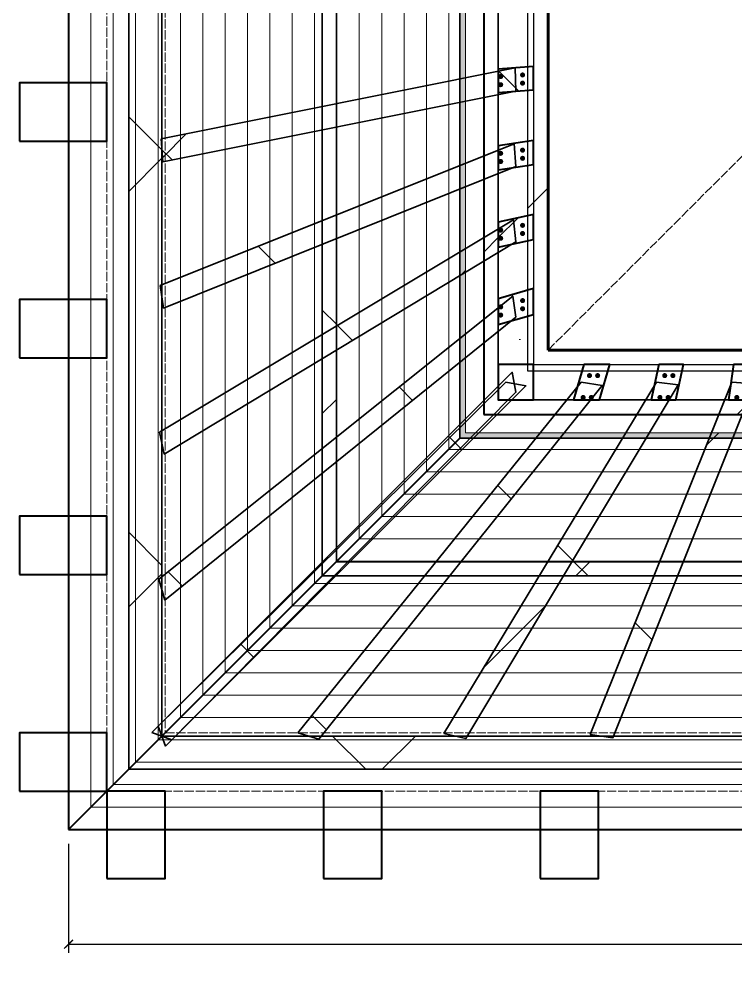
# Model space of a CAD drawing. Header units: millimetres. Extents: x 0 to 157867, y -2 to 14466.
# Drawn here: x 87367 to 92278, y -2 to 6627 of the extents above; entities that cross this region are included whole.
import ezdxf

# ---------------------------------------------------------------- set-up
doc = ezdxf.new("R2010")
doc.units = ezdxf.units.MM
doc.linetypes.add('DASHED', pattern=[1.524, 1.27, -0.254])
for name, color, linetype, lineweight in [('CLADDING', 7, 'Continuous', 9), ('DIMS', 3, 'CONTINUOUS', 18), ('HATCH-CAST', 7, 'CONTINUOUS', 9), ('HATCH-INSULATION', 7, 'Continuous', 9), ('HATCH-PRINTED', 7, 'CONTINUOUS', 9), ('HIDDEN-AXIS', 8, 'DASHED', 18), ('LINES', 7, 'CONTINUOUS', 25), ('OUTLINE-CUT', 7, 'CONTINUOUS', 50), ('OUTLINE-FINE', 7, 'CONTINUOUS', 25)]:
    doc.layers.add(name, color=color, linetype=linetype, lineweight=lineweight)
doc.styles.get("Standard").update_dxf_attribs({"font": 'arial.ttf'})
doc.dimstyles.new('PYR-1-50', dxfattribs={"dimscale": 50, "dimtxt": 1.8, "dimasz": 1.2, "dimexe": 1.2, "dimexo": 0.8, "dimgap": 0.6, "dimtad": 1, "dimdec": 0, "dimtxsty": 'Standard', "dimblk": 'ARCHTICK', "dimcen": 2.5, "dimclrd": 3, "dimclre": 3, "dimclrt": 7, "dimazin": 3, "dimtfac": 1, "dimtmove": 0, "dimatfit": 3})
pattern_1 = [(45, (0, 0), (-1425.35, 1425.35), [])]
pattern_2 = [(45, (0, 0), (-1425.35, 1425.35), []), (135, (0, 0), (-1425.35, -1425.35), [])]
pattern_3 = [(0, (0, 0), (442.913, 885.827), [0, -885.827])]

# ---------------------------------------------------------------- blocks, each defined once
blk = doc.blocks.new('_ARCHTICK')
at = {"color": 0, "linetype": 'BYBLOCK', "const_width": 0.15}
blk.add_lwpolyline([(-0.5, -0.5), (0.5, 0.5)], dxfattribs=at)

msp = doc.modelspace()

# ---------------------------------------------------------------- hatches: boundary and pattern name
at = {"layer": 'CLADDING', "ltscale": 50}
h = msp.add_hatch(color=7, dxfattribs=at)
h.dxf.hatch_style = 1
h.paths.add_polyline_path([(96346.1, 9712.3), (96346.1, 3753.9), (90387.7, 3753.9), (90387.7, 9712.3)])
h.paths.add_polyline_path([(96308.6, 9674.8), (90425.2, 9674.8), (90425.2, 3791.4), (96308.6, 3791.4)])
at = {"layer": 'HATCH-CAST', "ltscale": 50}
h = msp.add_hatch(dxfattribs=at)
h.set_pattern_fill('ANSI37', scale=25.19685)
h.set_pattern_definition(pattern_2)
h.paths.add_polyline_path([(98616.9, 1483.1), (88116.9, 1483.1), (88116.9, 11983.1), (98616.9, 11983.1)])
h.paths.add_polyline_path([(88319.4, 11687.1), (88344.4, 11662.1), (88344.4, 10751.1), (88323.4, 10679.1), (88344.4, 10662.2), (88344.4, 9746.6), (88327.9, 9671.4), (88344.4, 9661.5), (88344.4, 8742.1), (88333, 8664.3), (88344.4, 8659.8), (88344.4, 7737.6), (88338.6, 7658.2), (88344.4, 7657), (88344.4, 6813.1), (88344.4, 6653.1), (88344.4, 5809.2), (88338.6, 5808), (88344.4, 5728.6), (88344.4, 4806.4), (88333, 4801.9), (88344.4, 4724.1), (88344.4, 3804.7), (88327.9, 3794.8), (88344.4, 3719.6), (88344.4, 2803.9), (88323.4, 2787.1), (88344.4, 2715.1), (88344.4, 1804.1), (88319.4, 1779.1), (88319.5, 1778.7), (88275.9, 1735.6), (88344.4, 1710.6), (88369.4, 1642.1), (88412.5, 1685.7), (88412.9, 1685.6), (88437.9, 1710.6), (89348.9, 1710.6), (89420.9, 1689.6), (89437.7, 1710.6), (90353.4, 1710.6), (90428.6, 1694.1), (90438.5, 1710.6), (91357.9, 1710.6), (91435.7, 1699.2), (91440.2, 1710.6), (92362.4, 1710.6), (92441.8, 1704.8), (92443, 1710.6), (93286.9, 1710.6), (93446.9, 1710.6), (94290.8, 1710.6), (94292, 1704.8), (94371.4, 1710.6), (95293.6, 1710.6), (95298.1, 1699.2), (95375.9, 1710.6), (96295.3, 1710.6), (96305.2, 1694.1), (96380.4, 1710.6), (97296, 1710.6), (97312.9, 1689.6), (97384.9, 1710.6), (98295.9, 1710.6), (98320.9, 1685.6), (98321.2, 1685.7), (98364.4, 1642.1), (98389.4, 1710.6), (98457.9, 1735.6), (98414.3, 1778.7), (98414.4, 1779.1), (98389.4, 1804.1), (98389.4, 2715.1), (98410.4, 2787.1), (98389.4, 2803.9), (98389.4, 3719.6), (98405.9, 3794.8), (98389.4, 3804.7), (98389.4, 4724.1), (98400.7, 4801.9), (98389.4, 4806.4), (98389.4, 5728.6), (98395.2, 5808), (98389.4, 5809.2), (98389.4, 6653.1), (98389.4, 6813.1), (98389.4, 7657), (98395.2, 7658.2), (98389.4, 7737.6), (98389.4, 8659.8), (98400.7, 8664.3), (98389.4, 8742.1), (98389.4, 9661.5), (98405.9, 9671.4), (98389.4, 9746.6), (98389.4, 10662.2), (98410.4, 10679.1), (98389.4, 10751.1), (98389.4, 11662.1), (98414.4, 11687.1), (98414.3, 11687.5), (98457.9, 11730.6), (98389.4, 11755.6), (98364.4, 11824.1), (98321.2, 11780.5), (98320.9, 11780.6), (98295.9, 11755.6), (97384.9, 11755.6), (97312.9, 11776.6), (97296, 11755.6), (96380.4, 11755.6), (96305.2, 11772.1), (96295.3, 11755.6), (95375.9, 11755.6), (95298.1, 11766.9), (95293.6, 11755.6), (94371.4, 11755.6), (94292, 11761.4), (94290.8, 11755.6), (93446.9, 11755.6), (93286.9, 11755.6), (92443, 11755.6), (92441.8, 11761.4), (92362.4, 11755.6), (91440.2, 11755.6), (91435.7, 11766.9), (91357.9, 11755.6), (90438.5, 11755.6), (90428.6, 11772.1), (90353.4, 11755.6), (89437.7, 11755.6), (89420.9, 11776.6), (89348.9, 11755.6), (88437.9, 11755.6), (88412.9, 11780.6), (88412.5, 11780.5), (88369.4, 11824.1), (88344.4, 11755.6), (88275.9, 11730.6), (88319.5, 11687.5)])
h = msp.add_hatch(dxfattribs=at)
h.set_pattern_fill('ANSI37', scale=25.19685)
h.set_pattern_definition(pattern_2)
h.paths.add_polyline_path([(89540.4, 6653.1), (89540.4, 6048.4), (89443.4, 6029), (89443.4, 6653.1)])
h = msp.add_hatch(dxfattribs=at)
h.set_pattern_fill('ANSI37', scale=25.19685)
h.set_pattern_definition(pattern_2)
h.paths.add_polyline_path([(90650.2, 6285.7), (90891.9, 6303.3), (90891.9, 6142.1), (90650.2, 6124.6)])
h = msp.add_hatch(dxfattribs=at)
h.set_pattern_fill('ANSI37', scale=25.19685)
h.set_pattern_definition(pattern_2)
h.paths.add_polyline_path([(90425.2, 6225.3), (90425.2, 6065.2), (88350.2, 5649.2), (88338.6, 5808)])
h = msp.add_hatch(dxfattribs=at)
h.set_pattern_fill('ANSI37', scale=25.19685)
h.set_pattern_definition(pattern_2)
h.paths.add_polyline_path([(89540.4, 5887.8), (89540.4, 5284.8), (89443.4, 5246), (89443.4, 5868.3)])
h = msp.add_hatch(dxfattribs=at)
h.set_pattern_fill('ANSI37', scale=25.19685)
h.set_pattern_definition(pattern_2)
h.paths.add_polyline_path([(90650.2, 5594.9), (90650.2, 5759.5), (90891.9, 5794.6), (90891.9, 5630)])
h = msp.add_hatch(dxfattribs=at)
h.set_pattern_fill('ANSI37', scale=25.19685)
h.set_pattern_definition(pattern_2)
h.paths.add_polyline_path([(90425.2, 5638.7), (90425.2, 5478), (88355.7, 4646.3), (88333, 4801.9)])
h = msp.add_hatch(dxfattribs=at)
h.set_pattern_fill('ANSI37', scale=25.19685)
h.set_pattern_definition(pattern_2)
h.paths.add_polyline_path([(90891.9, 5116.8), (90650.2, 5064.2), (90650.2, 5234.4), (90891.9, 5287)])
h = msp.add_hatch(dxfattribs=at)
h.set_pattern_fill('ANSI37', scale=25.19685)
h.set_pattern_definition(pattern_2)
h.paths.add_polyline_path([(89540.4, 5122.4), (89540.4, 4522.3), (89443.4, 4464.1), (89443.4, 5083.4)])
h = msp.add_hatch(dxfattribs=at)
h.set_pattern_fill('ANSI37', scale=25.19685)
h.set_pattern_definition(pattern_2)
h.paths.add_polyline_path([(90425.2, 5053.2), (90425.2, 4891.5), (88360.9, 3644.4), (88327.9, 3794.8)])
h = msp.add_hatch(dxfattribs=at)
h.set_pattern_fill('ANSI37', scale=25.19685)
h.set_pattern_definition(pattern_2)
h.paths.add_polyline_path([(90891.9, 4780.3), (90891.9, 4602.6), (90650.2, 4532.5), (90650.2, 4710.2)])
h = msp.add_hatch(dxfattribs=at)
h.set_pattern_fill('ANSI37', scale=25.19685)
h.set_pattern_definition(pattern_2)
h.paths.add_polyline_path([(90425.2, 4468.6), (90425.2, 4305.3), (88365.4, 2643.1), (88323.4, 2787.1)])
h = msp.add_hatch(dxfattribs=at)
h.set_pattern_fill('ANSI37', scale=25.19685)
h.set_pattern_definition(pattern_2)
h.paths.add_polyline_path([(89540.4, 4357), (89540.4, 3760.8), (89443.4, 3683.1), (89443.4, 4298.3)])
h = msp.add_hatch(dxfattribs=at)
h.set_pattern_fill('ANSI37', scale=25.19685)
h.set_pattern_definition(pattern_2)
h.paths.add_polyline_path([(90650.2, 4258.1), (90891.9, 4258.1), (90891.9, 4016.4), (90650.2, 4016.4)])
h = msp.add_hatch(dxfattribs=at)
h.set_pattern_fill('ANSI37', scale=25.19685)
h.set_pattern_definition(pattern_2)
h.paths.add_polyline_path([(91166.3, 4016.4), (91236.4, 4258.1), (91414.1, 4258.1), (91344, 4016.4)])
h = msp.add_hatch(dxfattribs=at)
h.set_pattern_fill('ANSI37', scale=25.19685)
h.set_pattern_definition(pattern_2)
h.paths.add_polyline_path([(91868.2, 4016.4), (91698, 4016.4), (91750.6, 4258.1), (91920.8, 4258.1)])
h = msp.add_hatch(dxfattribs=at)
h.set_pattern_fill('ANSI37', scale=25.19685)
h.set_pattern_definition(pattern_2)
h.paths.add_polyline_path([(92428.4, 4258.1), (92393.3, 4016.4), (92228.7, 4016.4), (92263.8, 4258.1)])
h = msp.add_hatch(dxfattribs=at)
h.set_pattern_fill('ANSI37', scale=25.19685)
h.set_pattern_definition(pattern_2)
h.paths.add_polyline_path([(88319.4, 1779.1), (90425.2, 3884.9), (90425.2, 3791.4), (90496.6, 3791.4), (88369.4, 1642.1)])
h = msp.add_hatch(dxfattribs=at)
h.set_pattern_fill('ANSI37', scale=25.19685)
h.set_pattern_definition(pattern_2)
h.paths.add_polyline_path([(88412.5, 1685.7), (90496.6, 3791.4), (90518.7, 3791.4), (88412.9, 1685.6)])
h = msp.add_hatch(dxfattribs=at)
h.set_pattern_fill('ANSI37', scale=25.19685)
h.set_pattern_definition(pattern_2)
h.paths.add_polyline_path([(89276.9, 1731.6), (90939.1, 3791.4), (91102.4, 3791.4), (89420.9, 1689.6)])
h = msp.add_hatch(dxfattribs=at)
h.set_pattern_fill('ANSI37', scale=25.19685)
h.set_pattern_definition(pattern_2)
h.paths.add_polyline_path([(90278.2, 1727.1), (91525.3, 3791.4), (91687, 3791.4), (90428.6, 1694.1)])
h = msp.add_hatch(dxfattribs=at)
h.set_pattern_fill('ANSI37', scale=25.19685)
h.set_pattern_definition(pattern_2)
h.paths.add_polyline_path([(91280.1, 1721.9), (92111.8, 3791.4), (92272.5, 3791.4), (91435.7, 1699.2)])
h = msp.add_hatch(dxfattribs=at)
h.set_pattern_fill('ANSI37', scale=25.19685)
h.set_pattern_definition(pattern_2)
h.paths.add_polyline_path([(89540.4, 3591.3), (89540.4, 3000.1), (89443.4, 2903), (89443.4, 3513)])
h = msp.add_hatch(dxfattribs=at)
h.set_pattern_fill('ANSI37', scale=25.19685)
h.set_pattern_definition(pattern_2)
h.paths.add_polyline_path([(90225.1, 2906.6), (90146.7, 2809.6), (89536.8, 2809.6), (89633.9, 2906.6)])
h = msp.add_hatch(dxfattribs=at)
h.set_pattern_fill('ANSI37', scale=25.19685)
h.set_pattern_definition(pattern_2)
h.paths.add_polyline_path([(90990.8, 2906.6), (90932.1, 2809.6), (90316.9, 2809.6), (90394.6, 2906.6)])
h = msp.add_hatch(dxfattribs=at)
h.set_pattern_fill('ANSI37', scale=25.19685)
h.set_pattern_definition(pattern_2)
h.paths.add_polyline_path([(91756.2, 2906.6), (91717.2, 2809.6), (91097.9, 2809.6), (91156.1, 2906.6)])
h = msp.add_hatch(dxfattribs=at)
h.set_pattern_fill('ANSI37', scale=25.19685)
h.set_pattern_definition(pattern_2)
h.paths.add_polyline_path([(92521.6, 2906.6), (92502.1, 2809.6), (91879.8, 2809.6), (91918.6, 2906.6)])
h = msp.add_hatch(dxfattribs=at)
h.set_pattern_fill('ANSI37', scale=25.19685)
h.set_pattern_definition(pattern_2)
h.paths.add_polyline_path([(88275.9, 1735.6), (88319.5, 1778.7), (88344.4, 1710.6)])
at = {"layer": 'HATCH-INSULATION', "ltscale": 50}
h = msp.add_hatch(dxfattribs=at)
h.set_pattern_fill('DOTS', scale=23.622047)
h.set_pattern_definition(pattern_3)
h.paths.add_polyline_path([(90425.2, 9674.8), (96308.6, 9674.8), (96308.6, 3791.4), (90425.2, 3791.4)])
h.paths.add_polyline_path([(96183.6, 3916.4), (96183.6, 9549.8), (90550.2, 9549.8), (90550.2, 3916.4)])
h = msp.add_hatch(dxfattribs=at)
h.set_pattern_fill('DOTS', scale=23.622047)
h.set_pattern_definition(pattern_3)
h.paths.add_polyline_path([(90650.2, 6653.1), (90850.2, 6653.1), (90850.2, 6300.2), (90650.2, 6285.7)])
h = msp.add_hatch(dxfattribs=at)
h.set_pattern_fill('DOTS', scale=23.622047)
h.set_pattern_definition(pattern_3)
h.paths.add_polyline_path([(90850.2, 5788.5), (90650.2, 5759.5), (90650.2, 6124.6), (90850.2, 6139.1)])
h = msp.add_hatch(dxfattribs=at)
h.set_pattern_fill('DOTS', scale=23.622047)
h.set_pattern_definition(pattern_3)
h.paths.add_polyline_path([(90850.2, 5623.9), (90850.2, 5277.9), (90650.2, 5234.4), (90650.2, 5594.9)])
h = msp.add_hatch(dxfattribs=at)
h.set_pattern_fill('DOTS', scale=23.622047)
h.set_pattern_definition(pattern_3)
h.paths.add_polyline_path([(90650.2, 5064.2), (90850.2, 5107.7), (90850.2, 4768.2), (90650.2, 4710.2)])
h = msp.add_hatch(dxfattribs=at)
h.set_pattern_fill('DOTS', scale=23.622047)
h.set_pattern_definition(pattern_3)
h.paths.add_polyline_path([(90650.2, 4258.1), (90650.2, 4532.5), (90850.2, 4590.5), (90850.2, 4258.1)])
h = msp.add_hatch(dxfattribs=at)
h.set_pattern_fill('DOTS', scale=23.622047)
h.set_pattern_definition(pattern_3)
h.paths.add_polyline_path([(90891.9, 4216.4), (91224.3, 4216.4), (91166.3, 4016.4), (90891.9, 4016.4)])
h = msp.add_hatch(dxfattribs=at)
h.set_pattern_fill('DOTS', scale=23.622047)
h.set_pattern_definition(pattern_3)
h.paths.add_polyline_path([(91698, 4016.4), (91344, 4016.4), (91402, 4216.4), (91741.5, 4216.4)])
h = msp.add_hatch(dxfattribs=at)
h.set_pattern_fill('DOTS', scale=23.622047)
h.set_pattern_definition(pattern_3)
h.paths.add_polyline_path([(91911.7, 4216.4), (92257.7, 4216.4), (92228.7, 4016.4), (91868.2, 4016.4)])
at = {"layer": 'HATCH-PRINTED', "ltscale": 50}
h = msp.add_hatch(dxfattribs=at)
h.set_pattern_fill('ANSI31', scale=25.19685)
h.set_pattern_definition(pattern_1)
h.paths.add_polyline_path([(90550.2, 3916.4), (90550.2, 9549.8), (96183.6, 9549.8), (96183.6, 3916.4)])
h.paths.add_polyline_path([(95389.7, 9449.8), (95035.8, 9449.8), (94865.6, 9449.8), (94505, 9449.8), (94340.4, 9449.8), (93975.4, 9449.8), (93814.2, 9449.8), (93446.9, 9449.8), (93286.9, 9449.8), (92919.5, 9449.8), (92758.4, 9449.8), (92393.3, 9449.8), (92228.7, 9449.8), (91868.2, 9449.8), (91698, 9449.8), (91344, 9449.8), (91166.3, 9449.8), (90891.9, 9449.8), (90650.2, 9449.8), (90650.2, 9208.1), (90650.2, 8933.7), (90650.2, 8755.9), (90650.2, 8402), (90650.2, 8231.8), (90650.2, 7871.3), (90650.2, 7706.6), (90650.2, 7341.6), (90650.2, 7180.4), (90650.2, 6813.1), (90650.2, 6653.1), (90650.2, 6285.7), (90650.2, 6124.6), (90650.2, 5759.5), (90650.2, 5594.9), (90650.2, 5234.4), (90650.2, 5064.2), (90650.2, 4710.2), (90650.2, 4532.5), (90650.2, 4258.1), (90650.2, 4016.4), (90891.9, 4016.4), (91166.3, 4016.4), (91344, 4016.4), (91698, 4016.4), (91868.2, 4016.4), (92228.7, 4016.4), (92393.3, 4016.4), (92758.4, 4016.4), (92919.5, 4016.4), (93286.9, 4016.4), (93446.9, 4016.4), (93814.2, 4016.4), (93975.4, 4016.4), (94340.4, 4016.4), (94505, 4016.4), (94865.6, 4016.4), (95035.8, 4016.4), (95389.7, 4016.4), (95567.5, 4016.4), (95841.9, 4016.4), (96083.6, 4016.4), (96083.6, 4258.1), (96083.6, 4532.5), (96083.6, 4710.2), (96083.6, 5064.2), (96083.6, 5234.4), (96083.6, 5594.9), (96083.6, 5759.5), (96083.6, 6124.6), (96083.6, 6285.7), (96083.6, 6653.1), (96083.6, 6813.1), (96083.6, 7180.4), (96083.6, 7341.6), (96083.6, 7706.6), (96083.6, 7871.3), (96083.6, 8231.8), (96083.6, 8402), (96083.6, 8755.9), (96083.6, 8933.7), (96083.6, 9208.1), (96083.6, 9449.8), (95841.9, 9449.8), (95567.5, 9449.8)])
h = msp.add_hatch(dxfattribs=at)
h.set_pattern_fill('ANSI31', scale=25.19685)
h.set_pattern_definition(pattern_1)
h.paths.add_polyline_path([(90891.9, 5116.8), (90891.9, 5287), (90891.9, 5630), (90891.9, 5794.6), (90891.9, 6142.1), (90891.9, 6303.3), (90891.9, 6653.1), (90891.9, 6813.1), (90891.9, 7162.9), (90891.9, 7324.1), (90891.9, 7671.6), (90891.9, 7836.2), (90891.9, 8179.2), (90891.9, 8349.4), (90891.9, 8685.9), (90891.9, 8863.6), (90891.9, 9208.1), (91236.4, 9208.1), (91414.1, 9208.1), (91750.6, 9208.1), (91920.8, 9208.1), (92263.8, 9208.1), (92428.4, 9208.1), (92775.9, 9208.1), (92937.1, 9208.1), (93286.9, 9208.1), (93446.9, 9208.1), (93796.7, 9208.1), (93957.9, 9208.1), (94305.4, 9208.1), (94470, 9208.1), (94813, 9208.1), (94983.2, 9208.1), (95319.7, 9208.1), (95497.4, 9208.1), (95841.9, 9208.1), (95841.9, 8863.6), (95841.9, 8685.9), (95841.9, 8349.4), (95841.9, 8179.2), (95841.9, 7836.2), (95841.9, 7671.6), (95841.9, 7324.1), (95841.9, 7162.9), (95841.9, 6813.1), (95841.9, 6653.1), (95841.9, 6303.3), (95841.9, 6142.1), (95841.9, 5794.6), (95841.9, 5630), (95841.9, 5287), (95841.9, 5116.8), (95841.9, 4780.3), (95841.9, 4602.6), (95841.9, 4258.1), (95497.4, 4258.1), (95319.7, 4258.1), (94983.2, 4258.1), (94813, 4258.1), (94470, 4258.1), (94305.4, 4258.1), (93957.9, 4258.1), (93796.7, 4258.1), (93446.9, 4258.1), (93286.9, 4258.1), (92937.1, 4258.1), (92775.9, 4258.1), (92428.4, 4258.1), (92263.8, 4258.1), (91920.8, 4258.1), (91750.6, 4258.1), (91414.1, 4258.1), (91236.4, 4258.1), (90891.9, 4258.1), (90891.9, 4602.6), (90891.9, 4780.3)])
h.paths.add_polyline_path([(95741.9, 4358.1), (95741.9, 9108.1), (90991.9, 9108.1), (90991.9, 4358.1)])
h = msp.add_hatch(dxfattribs=at)
h.set_pattern_fill('ANSI31', scale=25.19685)
h.set_pattern_definition(pattern_1)
h.paths.add_polyline_path([(90850.2, 6653.1), (90891.9, 6653.1), (90891.9, 6303.3), (90850.2, 6300.2)])
h = msp.add_hatch(dxfattribs=at)
h.set_pattern_fill('ANSI31', scale=25.19685)
h.set_pattern_definition(pattern_1)
h.paths.add_polyline_path([(87366.9, 6190.2), (87704.4, 6190.2), (87704.4, 5790.2), (87366.9, 5790.2)])
h = msp.add_hatch(dxfattribs=at)
h.set_pattern_fill('ANSI31', scale=25.19685)
h.set_pattern_definition(pattern_1)
h.paths.add_polyline_path([(90891.9, 5794.6), (90850.2, 5788.5), (90850.2, 6139.1), (90891.9, 6142.1)])
h = msp.add_hatch(dxfattribs=at)
h.set_pattern_fill('ANSI31', scale=25.19685)
h.set_pattern_definition(pattern_1)
h.paths.add_polyline_path([(90891.9, 5630), (90891.9, 5287), (90850.2, 5277.9), (90850.2, 5623.9)])
h = msp.add_hatch(dxfattribs=at)
h.set_pattern_fill('ANSI31', scale=25.19685)
h.set_pattern_definition(pattern_1)
h.paths.add_polyline_path([(90850.2, 5107.7), (90891.9, 5116.8), (90891.9, 4780.3), (90850.2, 4768.2)])
h = msp.add_hatch(dxfattribs=at)
h.set_pattern_fill('ANSI31', scale=25.19685)
h.set_pattern_definition(pattern_1)
h.paths.add_polyline_path([(87366.9, 4704.5), (87704.4, 4704.5), (87704.4, 4304.5), (87366.9, 4304.5)])
h = msp.add_hatch(dxfattribs=at)
h.set_pattern_fill('ANSI31', scale=25.19685)
h.set_pattern_definition(pattern_1)
h.paths.add_polyline_path([(90850.2, 4258.1), (90850.2, 4590.5), (90891.9, 4602.6), (90891.9, 4258.1)])
h = msp.add_hatch(dxfattribs=at)
h.set_pattern_fill('ANSI31', scale=25.19685)
h.set_pattern_definition(pattern_1)
h.paths.add_polyline_path([(90891.9, 4258.1), (91236.4, 4258.1), (91224.3, 4216.4), (90891.9, 4216.4)])
h = msp.add_hatch(dxfattribs=at)
h.set_pattern_fill('ANSI31', scale=25.19685)
h.set_pattern_definition(pattern_1)
h.paths.add_polyline_path([(91750.6, 4258.1), (91741.5, 4216.4), (91402, 4216.4), (91414.1, 4258.1)])
h = msp.add_hatch(dxfattribs=at)
h.set_pattern_fill('ANSI31', scale=25.19685)
h.set_pattern_definition(pattern_1)
h.paths.add_polyline_path([(92263.8, 4258.1), (92257.7, 4216.4), (91911.7, 4216.4), (91920.8, 4258.1)])
h = msp.add_hatch(dxfattribs=at)
h.set_pattern_fill('ANSI31', scale=25.19685)
h.set_pattern_definition(pattern_1)
h.paths.add_polyline_path([(87366.9, 3218.8), (87704.4, 3218.8), (87704.4, 2818.8), (87366.9, 2818.8)])
h = msp.add_hatch(dxfattribs=at)
h.set_pattern_fill('ANSI31', scale=25.19685)
h.set_pattern_definition(pattern_1)
h.paths.add_polyline_path([(87366.9, 1733.1), (87704.4, 1733.1), (87704.4, 1333.1), (87366.9, 1333.1)])
h = msp.add_hatch(dxfattribs=at)
h.set_pattern_fill('ANSI31', scale=25.19685)
h.set_pattern_definition(pattern_1)
h.paths.add_polyline_path([(88366.9, 733.1), (87966.9, 733.1), (87966.9, 1070.6), (88366.9, 1070.6)])
h = msp.add_hatch(dxfattribs=at)
h.set_pattern_fill('ANSI31', scale=25.19685)
h.set_pattern_definition(pattern_1)
h.paths.add_polyline_path([(89852.6, 733.1), (89452.6, 733.1), (89452.6, 1070.6), (89852.6, 1070.6)])
h = msp.add_hatch(dxfattribs=at)
h.set_pattern_fill('ANSI31', scale=25.19685)
h.set_pattern_definition(pattern_1)
h.paths.add_polyline_path([(91338.3, 733.1), (90938.3, 733.1), (90938.3, 1070.6), (91338.3, 1070.6)])
at = {"layer": 'LINES', "ltscale": 50}
h = msp.add_hatch(color=7, dxfattribs=at)
h.dxf.hatch_style = 1
edge = h.paths.add_edge_path()
edge.add_arc((90666.9, 6234.4), 17.5, 0, 360)
h = msp.add_hatch(color=7, dxfattribs=at)
h.dxf.hatch_style = 1
edge = h.paths.add_edge_path()
edge.add_arc((90816.9, 6245.2), 17.5, 0, 360)
h = msp.add_hatch(color=7, dxfattribs=at)
h.dxf.hatch_style = 1
edge = h.paths.add_edge_path()
edge.add_arc((90666.9, 6178.4), 17.5, 0, 360)
h = msp.add_hatch(color=7, dxfattribs=at)
h.dxf.hatch_style = 1
edge = h.paths.add_edge_path()
edge.add_arc((90816.9, 6189.2), 17.5, 0, 360)
h = msp.add_hatch(color=7, dxfattribs=at)
h.dxf.hatch_style = 1
edge = h.paths.add_edge_path()
edge.add_arc((90666.9, 5707.7), 17.5, 0, 360)
h = msp.add_hatch(color=7, dxfattribs=at)
h.dxf.hatch_style = 1
edge = h.paths.add_edge_path()
edge.add_arc((90816.9, 5729.4), 17.5, 0, 360)
h = msp.add_hatch(color=7, dxfattribs=at)
h.dxf.hatch_style = 1
edge = h.paths.add_edge_path()
edge.add_arc((90666.9, 5651.7), 17.5, 0, 360)
h = msp.add_hatch(color=7, dxfattribs=at)
h.dxf.hatch_style = 1
edge = h.paths.add_edge_path()
edge.add_arc((90816.9, 5673.4), 17.5, 0, 360)
h = msp.add_hatch(color=7, dxfattribs=at)
h.dxf.hatch_style = 1
edge = h.paths.add_edge_path()
edge.add_arc((90666.9, 5180.9), 17.5, 0, 360)
h = msp.add_hatch(color=7, dxfattribs=at)
h.dxf.hatch_style = 1
edge = h.paths.add_edge_path()
edge.add_arc((90816.9, 5213.6), 17.5, 0, 360)
h = msp.add_hatch(color=7, dxfattribs=at)
h.dxf.hatch_style = 1
edge = h.paths.add_edge_path()
edge.add_arc((90816.9, 5157.6), 17.5, 0, 360)
h = msp.add_hatch(color=7, dxfattribs=at)
h.dxf.hatch_style = 1
edge = h.paths.add_edge_path()
edge.add_arc((90666.9, 5124.9), 17.5, 0, 360)
h = msp.add_hatch(color=7, dxfattribs=at)
h.dxf.hatch_style = 1
edge = h.paths.add_edge_path()
edge.add_arc((90816.9, 4697.7), 17.5, 0, 360)
h = msp.add_hatch(color=7, dxfattribs=at)
h.dxf.hatch_style = 1
edge = h.paths.add_edge_path()
edge.add_arc((90666.9, 4654.2), 17.5, 0, 360)
h = msp.add_hatch(color=7, dxfattribs=at)
h.dxf.hatch_style = 1
edge = h.paths.add_edge_path()
edge.add_arc((90816.9, 4641.7), 17.5, 0, 360)
h = msp.add_hatch(color=7, dxfattribs=at)
h.dxf.hatch_style = 1
edge = h.paths.add_edge_path()
edge.add_arc((90666.9, 4598.2), 17.5, 0, 360)
h = msp.add_hatch(color=7, dxfattribs=at)
h.dxf.hatch_style = 1
edge = h.paths.add_edge_path()
edge.add_arc((91275.5, 4183.1), 17.5, 0, 360)
h = msp.add_hatch(color=7, dxfattribs=at)
h.dxf.hatch_style = 1
edge = h.paths.add_edge_path()
edge.add_arc((91331.5, 4183.1), 17.5, 0, 360)
h = msp.add_hatch(color=7, dxfattribs=at)
h.dxf.hatch_style = 1
edge = h.paths.add_edge_path()
edge.add_arc((91791.4, 4183.1), 17.5, 0, 360)
h = msp.add_hatch(color=7, dxfattribs=at)
h.dxf.hatch_style = 1
edge = h.paths.add_edge_path()
edge.add_arc((91847.4, 4183.1), 17.5, 0, 360)
h = msp.add_hatch(color=7, dxfattribs=at)
h.dxf.hatch_style = 1
edge = h.paths.add_edge_path()
edge.add_arc((91232, 4033.1), 17.5, 0, 360)
h = msp.add_hatch(color=7, dxfattribs=at)
h.dxf.hatch_style = 1
edge = h.paths.add_edge_path()
edge.add_arc((91288, 4033.1), 17.5, 0, 360)
h = msp.add_hatch(color=7, dxfattribs=at)
h.dxf.hatch_style = 1
edge = h.paths.add_edge_path()
edge.add_arc((91758.7, 4033.1), 17.5, 0, 360)
h = msp.add_hatch(color=7, dxfattribs=at)
h.dxf.hatch_style = 1
edge = h.paths.add_edge_path()
edge.add_arc((91814.7, 4033.1), 17.5, 0, 360)
h = msp.add_hatch(color=7, dxfattribs=at)
h.dxf.hatch_style = 1
edge = h.paths.add_edge_path()
edge.add_arc((92285.5, 4033.1), 17.5, 0, 360)

# ---------------------------------------------------------------- linework, layer by layer
at = {"layer": 'HIDDEN-AXIS', "linetype": 'DASHED', "lineweight": 15, "ltscale": 50}
for points in [[(87966.9, 1333.1), (98766.9, 1333.1), (98766.9, 12133.1), (87966.9, 12133.1), (87966.9, 1333.1)], [(88366.9, 1733.1), (98366.9, 1733.1), (98366.9, 11733.1), (88366.9, 11733.1), (88366.9, 1733.1)]]:
    msp.add_lwpolyline(points, dxfattribs=at)
at = {"layer": 'HIDDEN-AXIS', "linetype": 'DASHED', "lineweight": 20, "ltscale": 50}
msp.add_lwpolyline([(90991.9, 4358.1), (92866.9, 6233.1)], dxfattribs=at)
at = {"layer": 'LINES', "lineweight": 35, "ltscale": 50}
msp.add_lwpolyline([(87704.4, 1070.6), (90387.7, 3753.9)], dxfattribs=at)
at = {"layer": 'OUTLINE-CUT', "lineweight": 40, "ltscale": 50}
for points in [[(87704.4, 1070.6), (99029.4, 1070.6), (99029.4, 12395.6), (87704.4, 12395.6)], [(90550.2, 3916.4), (96183.6, 3916.4), (96183.6, 9549.8), (90550.2, 9549.8)], [(90891.9, 6303.3), (90650.2, 6285.8), (90650.2, 6124.6), (90891.9, 6142.1)], [(90891.9, 5794.6), (90650.2, 5759.5), (90650.2, 5594.9), (90891.9, 5630)], [(90891.9, 5287), (90650.2, 5234.4), (90650.2, 5064.2), (90891.9, 5116.8)], [(90891.9, 4780.3), (90650.2, 4710.2), (90650.2, 4532.5), (90891.9, 4602.6)], [(90891.9, 4258.1), (90650.2, 4258.1), (90650.2, 4016.4), (90891.9, 4016.4)], [(91236.4, 4258.1), (91166.3, 4016.4), (91344, 4016.4), (91414.1, 4258.1)], [(91750.6, 4258.1), (91698, 4016.4), (91868.2, 4016.4), (91920.8, 4258.1)], [(92263.8, 4258.1), (92228.7, 4016.4), (92393.3, 4016.4), (92428.4, 4258.1)]]:
    msp.add_lwpolyline(points, close=True, dxfattribs=at)
at = {"layer": 'OUTLINE-CUT', "lineweight": 60, "ltscale": 50}
msp.add_lwpolyline([(90991.9, 4358.1), (95741.9, 4358.1), (95741.9, 9108.1), (90991.9, 9108.1)], close=True, dxfattribs=at)
at = {"layer": 'OUTLINE-FINE', "lineweight": 0, "ltscale": 50}
for points in [[(87857.7, 1223.9), (98876.1, 1223.9), (98876.1, 12242.3), (87857.7, 12242.3)], [(88011.1, 1377.3), (98722.7, 1377.3), (98722.7, 12088.9), (88011.1, 12088.9)], [(88164.4, 1530.6), (98569.4, 1530.6), (98569.4, 11935.6), (88164.4, 11935.6)], [(88317.7, 1683.9), (98416.1, 1683.9), (98416.1, 11782.3), (88317.7, 11782.3)], [(88471.1, 1837.3), (98262.7, 1837.3), (98262.7, 11628.9), (88471.1, 11628.9)], [(88624.4, 1990.6), (98109.4, 1990.6), (98109.4, 11475.6), (88624.4, 11475.6)], [(88777.7, 2143.9), (97956.1, 2143.9), (97956.1, 11322.3), (88777.7, 11322.3)], [(88931.1, 2297.3), (97802.7, 2297.3), (97802.7, 11168.9), (88931.1, 11168.9)], [(89084.4, 2450.6), (97649.4, 2450.6), (97649.4, 11015.6), (89084.4, 11015.6)], [(89237.7, 2603.9), (97496.1, 2603.9), (97496.1, 10862.3), (89237.7, 10862.3)], [(89391.1, 2757.3), (97342.7, 2757.3), (97342.7, 10708.9), (89391.1, 10708.9)], [(89544.4, 2910.6), (97189.4, 2910.6), (97189.4, 10555.6), (89544.4, 10555.6)], [(89697.7, 3063.9), (97036.1, 3063.9), (97036.1, 10402.3), (89697.7, 10402.3)], [(89851.1, 3217.3), (96882.7, 3217.3), (96882.7, 10248.9), (89851.1, 10248.9)], [(90004.4, 3370.6), (96729.4, 3370.6), (96729.4, 10095.6), (90004.4, 10095.6)], [(90157.7, 3523.9), (96576.1, 3523.9), (96576.1, 9942.3), (90157.7, 9942.3)], [(90311.1, 3677.3), (96422.7, 3677.3), (96422.7, 9788.9), (90311.1, 9788.9)]]:
    msp.add_lwpolyline(points, close=True, dxfattribs=at)
at = {"layer": 'OUTLINE-FINE', "lineweight": 30, "ltscale": 50}
for points in [[(88116.9, 1483.1), (98616.9, 1483.1), (98616.9, 11983.1), (88116.9, 11983.1)], [(88344.4, 1710.6), (98389.4, 1710.6), (98389.4, 11755.6), (88344.4, 11755.6)], [(89443.4, 2809.6), (97290.4, 2809.6), (97290.4, 10656.6), (89443.4, 10656.6)], [(89540.4, 2906.6), (97193.4, 2906.6), (97193.4, 10559.6), (89540.4, 10559.6)], [(90387.7, 3753.9), (96346.1, 3753.9), (96346.1, 9712.3), (90387.7, 9712.3)], [(90650.2, 4016.4), (96083.6, 4016.4), (96083.6, 9449.8), (90650.2, 9449.8)], [(88338.6, 5808), (90765.3, 6293.4), (90771.1, 6134.5), (88350.2, 5649.2)], [(88333, 4801.9), (90759.7, 5772.5), (90771.1, 5617), (88355.8, 4646.3)], [(88327.9, 3794.8), (90754.6, 5250.8), (90771.1, 5100.4), (88360.9, 3644.4)], [(88323.4, 2787.1), (90750, 4728.5), (90771.1, 4584.4), (88365.4, 2643.1)], [(88319.4, 1779.1), (90746.1, 4205.7), (90771.1, 4068.8), (88369.4, 1642.1)], [(88275.9, 1735.6), (90702.6, 4137.3), (90839.5, 4112.3), (88412.9, 1685.6)], [(89276.9, 1731.6), (91218.2, 4137.3), (91362.3, 4116.2), (89420.9, 1689.6)], [(90278.2, 1727.1), (91734.2, 4137.3), (91884.6, 4120.8), (90428.6, 1694.1)], [(91280.1, 1722), (92250.8, 4137.3), (92406.3, 4125.9), (91435.7, 1699.2)]]:
    msp.add_lwpolyline(points, close=True, dxfattribs=at)
at = {"layer": 'OUTLINE-FINE', "lineweight": 9, "ltscale": 50}
msp.add_lwpolyline([(90425.2, 3791.4), (96308.6, 3791.4), (96308.6, 9674.8), (90425.2, 9674.8)], close=True, dxfattribs=at)
at = {"layer": 'OUTLINE-FINE', "lineweight": 25, "ltscale": 50}
for points in [[(90850.2, 4216.4), (95883.6, 4216.4), (95883.6, 9249.8), (90850.2, 9249.8)], [(90891.9, 4258.1), (95841.9, 4258.1), (95841.9, 9208.1), (90891.9, 9208.1)]]:
    msp.add_lwpolyline(points, close=True, dxfattribs=at)
at = {"layer": 'OUTLINE-FINE', "lineweight": 35, "ltscale": 50}
for points in [[(87366.9, 5790.2), (87966.9, 5790.2), (87966.9, 6190.2), (87366.9, 6190.2)], [(87366.9, 4304.5), (87966.9, 4304.5), (87966.9, 4704.5), (87366.9, 4704.5)], [(87366.9, 2818.8), (87966.9, 2818.8), (87966.9, 3218.8), (87366.9, 3218.8)], [(87366.9, 1333.1), (87966.9, 1333.1), (87966.9, 1733.1), (87366.9, 1733.1)], [(87966.9, 733.1), (88366.9, 733.1), (88366.9, 1333.1), (87966.9, 1333.1)], [(89452.6, 733.1), (89852.6, 733.1), (89852.6, 1333.1), (89452.6, 1333.1)], [(90938.3, 733.1), (91338.3, 733.1), (91338.3, 1333.1), (90938.3, 1333.1)]]:
    msp.add_lwpolyline(points, close=True, dxfattribs=at)

# ---------------------------------------------------------------- dimensions: what is measured, and where the dimension line sits
at = {"layer": 'DIMS'}
msp.add_linear_dim(base=(87704.4, 283.1), p1=(87704.4, 1010.6), p2=(99029.4, 1010.6), text='<> roof at the eave', dimstyle='PYR-1-50', dxfattribs=at).render()

doc.saveas('drawing.dxf')
